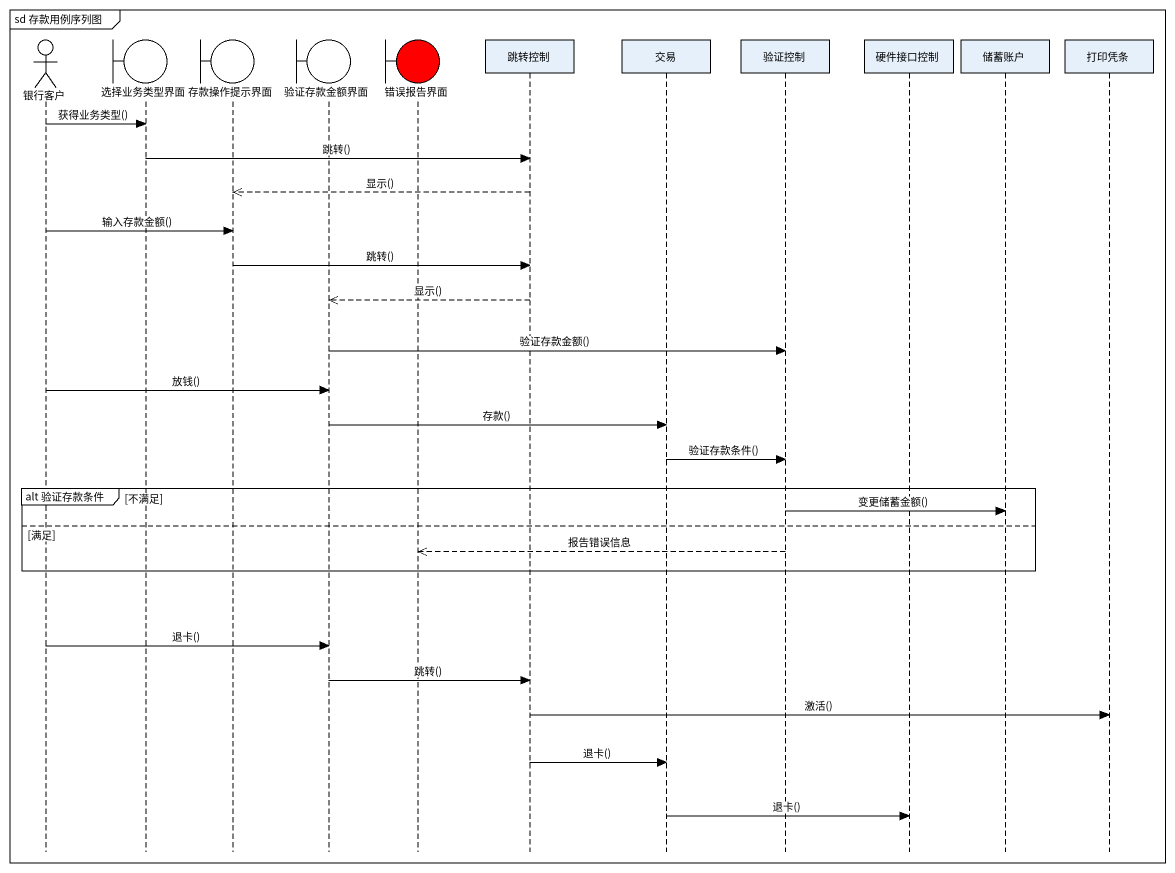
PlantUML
@startuml
mainframe sd 存款用例序列图
hide footbox
actor 银行客户
boundary 选择业务类型界面
boundary 存款操作提示界面
boundary 验证存款金额界面
boundary 错误报告界面 #FF0000
participant 跳转控制
participant 交易
participant 验证控制
participant 硬件接口控制
participant 储蓄账户
participant 打印凭条

银行客户 -> 选择业务类型界面 : 获得业务类型()
选择业务类型界面 -> 跳转控制 : 跳转()
跳转控制 -->> 存款操作提示界面 : 显示()
银行客户 -> 存款操作提示界面 : 输入存款金额()
存款操作提示界面 -> 跳转控制 : 跳转()
跳转控制 -->> 验证存款金额界面 : 显示()
验证存款金额界面 -> 验证控制 : 验证存款金额()
银行客户 -> 验证存款金额界面 : 放钱()
验证存款金额界面 -> 交易 : 存款()
交易 -> 验证控制 : 验证存款条件()
group alt 验证存款条件 [不满足]
  验证控制 -> 储蓄账户 : 变更储蓄金额()
else 满足
  验证控制 -->> 错误报告界面 : 报告错误信息
end
银行客户 -> 验证存款金额界面 : 退卡()
验证存款金额界面 -> 跳转控制 : 跳转()
跳转控制 -> 打印凭条 : 激活()
跳转控制 -> 交易 : 退卡()
交易 -> 硬件接口控制 : 退卡()
@enduml
